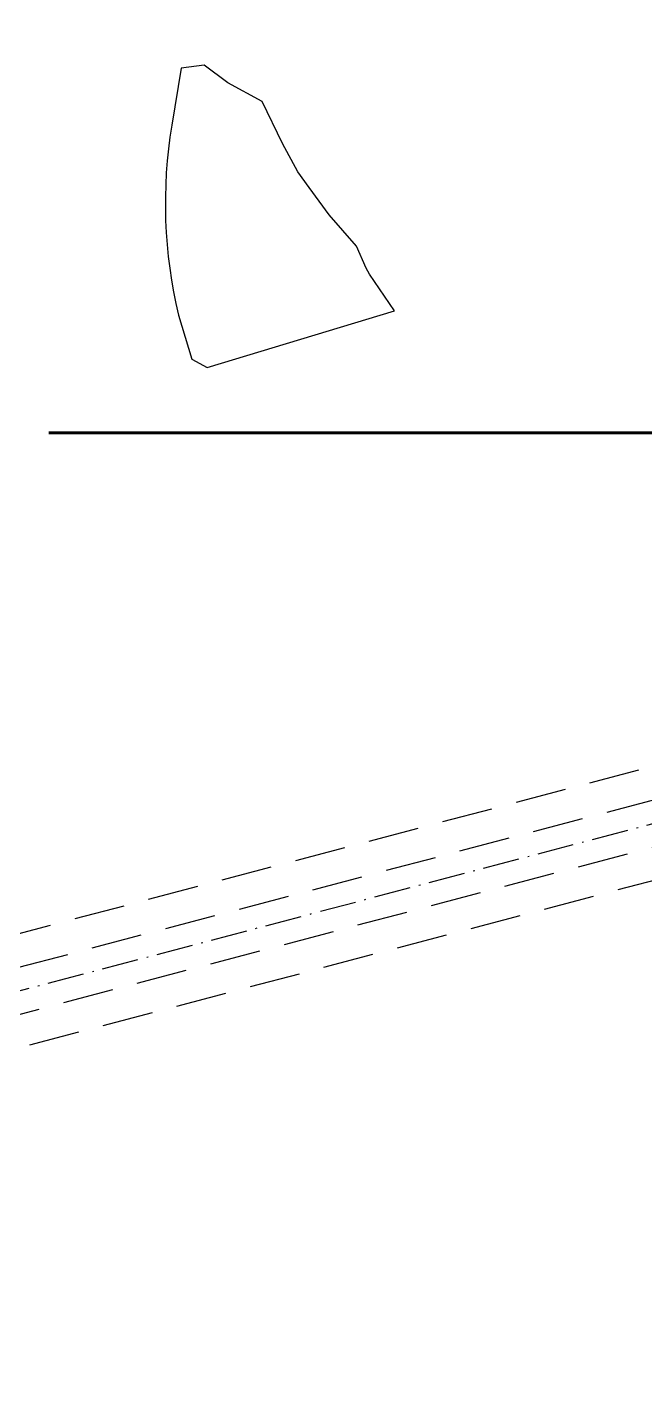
# Model space of a CAD drawing. Header units: metres. Extents: x 563124 to 573994, y 2062953 to 2068466.
# Drawn here: x 567818.7 to 567970.8, y 2065997.4 to 2066336.1 of the extents above; entities that cross this region are included whole.
import ezdxf

# ---------------------------------------------------------------- set-up
doc = ezdxf.new("R2010")
doc.units = ezdxf.units.M
doc.linetypes.add('ACAD_ISO10W100', pattern=[18.5, 12, -3, 0.5, -3])
doc.linetypes.add('HIDDEN', pattern=[0.375, 0.25, -0.125])
for name, color, linetype in [('ddc', 32, 'CONTINUOUS'), ('Khung ban ve', 7, 'CONTINUOUS'), ('LogDg phu', 7, 'CONTINUOUS'), ('TimDg', 222, 'CONTINUOUS'), ('ViaHeSphu', 32, 'CONTINUOUS')]:
    doc.layers.add(name, color=color, linetype=linetype)

msp = doc.modelspace()

# ---------------------------------------------------------------- linework, layer by layer
at = {"layer": 'ddc'}
msp.add_lwpolyline([(567903.036, 2066275.234), (567902.254, 2066276.751), (567899.842, 2066282.149), (567893.095, 2066289.887), (567888.139, 2066296.622), (567885.395, 2066300.529), (567881.587, 2066307.517), (567876.618, 2066317.857), (567868.111, 2066322.479), (567862.27, 2066326.847), (567856.589, 2066326.092), (567854.282, 2066312.001, 0.0995247), (567855.976, 2066265.122), (567859.256, 2066254.259), (567862.995, 2066252.254), (567909.199, 2066266.205)], format="xyb", close=True, dxfattribs=at)
at = {"layer": 'Khung ban ve', "color": 0, "const_width": 0.75}
msp.add_lwpolyline([(567823.928, 2066236.109), (568023.928, 2066236.109)], dxfattribs=at)
at = {"layer": 'LogDg phu', "linetype": 'HIDDEN', "ltscale": 50, "elevation": 0}
msp.add_lwpolyline([(568008.259, 2066502.277), (568008.259, 2066502.277, 0.1450851), (567916.163, 2066474.241), (567729.41, 2066350.904, 0.2363349), (567724.044, 2066341.596), (567719.901, 2066271.24), (567716.611, 2066207.608), (567713.397, 2066142.943), (567710.892, 2066092.538, 0.5075175), (567725.94, 2066080.34), (568007.678, 2066154.72)], format="xyb", dxfattribs=at)
at = {"layer": 'LogDg phu', "linetype": 'HIDDEN', "ltscale": 50}
msp.add_lwpolyline([(568121.409, 2065869.548), (567839.882, 2065780.757, -0.3885953), (567809.275, 2065795.007), (567793.971, 2065831.844), (567775.265, 2065876.865), (567764.425, 2065902.956), (567747.282, 2065944.215), (567729.223, 2065987.679), (567710.465, 2066038.558), (567709.961, 2066054.871, -0.3491089), (567718.893, 2066066.844), (568010.55, 2066143.843)], format="xyb", dxfattribs=at)
at = {"layer": 'TimDg', "linetype": 'ACAD_ISO10W100', "ltscale": 0.75}
msp.add_lwpolyline([(566871.361, 2065848.909), (568071.659, 2066165.793)], dxfattribs=at)
at = {"layer": 'ViaHeSphu', "linetype": 'HIDDEN', "ltscale": 50}
msp.add_lwpolyline([(568005.636, 2066162.455), (567726.25, 2066088.696), (567717.078, 2066096.131), (567719.39, 2066142.645), (567722.604, 2066207.304), (567725.892, 2066270.909), (567729.475, 2066331.766), (567738.407, 2066347.258), (567920.572, 2066467.565, -0.1450851), (568008.318, 2066494.277)], format="xyb", dxfattribs=at)
msp.add_lwpolyline([(568012.592, 2066136.108), (567725.543, 2066060.326), (567716.183, 2066047.778)], dxfattribs=at)

doc.saveas('drawing.dxf')
